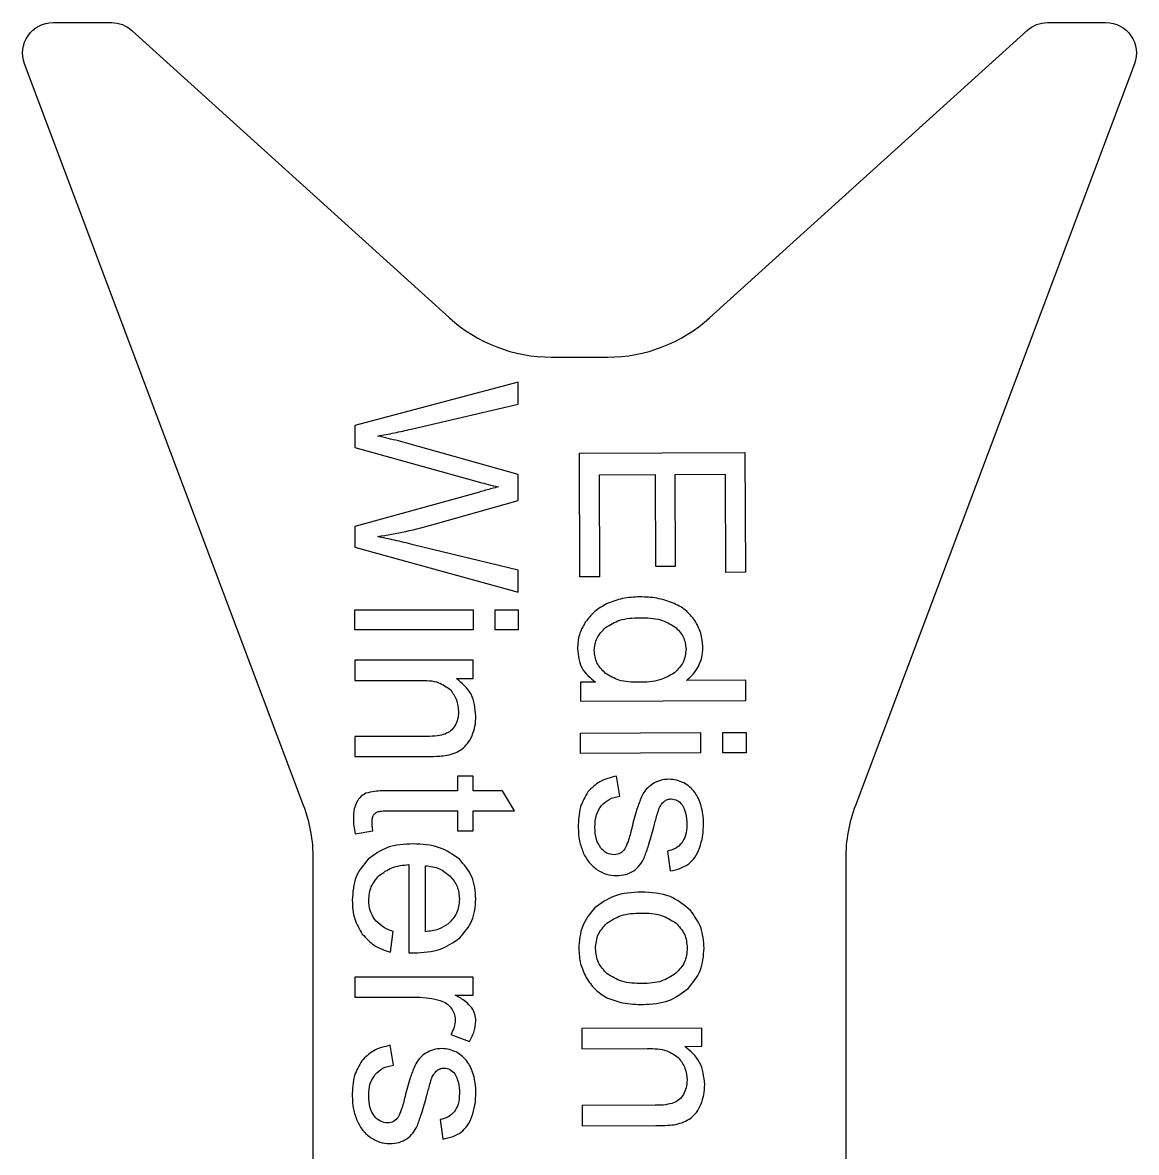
# Model space of a CAD drawing. Header units: millimetres. Extents: x -757 to -684, y -153 to -3.
# Drawn here: x -757.1 to -683.9, y -77 to -2.7 of the extents above; entities that cross this region are included whole.
import ezdxf

# ---------------------------------------------------------------- set-up
doc = ezdxf.new("R2010")
doc.units = ezdxf.units.MM
doc.layers.get('0').update_dxf_attribs({"linetype": 'CONTINUOUS'})

msp = doc.modelspace()

# ---------------------------------------------------------------- linework, layer by layer
for p, q in [((-724.502, -26.3), (-735.239, -29.149)), ((-724.502, -27.758), (-724.502, -26.3)), ((-731.54, -29.391), (-724.502, -27.758)), ((-735.239, -29.149), (-735.239, -30.599)), ((-724.502, -32.372), (-731.752, -30.328)), ((-735.239, -30.599), (-727.058, -32.877)), ((-724.502, -34.086), (-724.502, -32.372)), ((-727.058, -33.529), (-735.239, -35.792)), ((-729.936, -35.624), (-724.502, -34.086)), ((-735.239, -35.792), (-735.239, -37.162)), ((-724.502, -38.678), (-731.401, -36.993)), ((-735.239, -37.162), (-724.502, -40.106)), ((-724.502, -40.106), (-724.502, -38.678)), ((-727.46, -44.596), (-735.239, -44.596)), ((-735.239, -44.596), (-735.239, -45.914)), ((-727.46, -45.782), (-727.46, -44.596)), ((-735.239, -45.914), (-730.991, -45.914)), ((-728.566, -45.782), (-727.46, -45.782)), ((-719.423, -46.033), (-720.418, -46.037)), ((-720.418, -46.037), (-720.412, -47.277)), ((-709.536, -45.902), (-713.44, -45.919)), ((-709.53, -47.231), (-709.536, -45.902)), ((-720.412, -47.277), (-709.53, -47.231)), ((-730.507, -49.598), (-735.239, -49.598)), ((-735.239, -49.598), (-735.239, -50.917)), ((-735.239, -50.917), (-730.456, -50.917)), ((-727.46, -52.213), (-728.486, -52.213)), ((-728.486, -52.213), (-728.486, -53.18)), ((-727.46, -53.18), (-727.46, -52.213)), ((-717.825, -53.531), (-718.038, -52.211)), ((-728.486, -53.18), (-732.961, -53.18)), ((-725.534, -53.18), (-727.46, -53.18)), ((-724.743, -54.491), (-725.534, -53.18)), ((-733.034, -54.491), (-728.486, -54.491)), ((-728.486, -54.491), (-728.486, -55.817)), ((-727.46, -55.817), (-727.46, -54.491)), ((-727.46, -54.491), (-724.743, -54.491)), ((-735.224, -56.007), (-734.06, -55.817)), ((-728.486, -55.817), (-727.46, -55.817)), ((-714.699, -57.141), (-714.516, -58.446)), ((-731.687, -58.029), (-731.687, -63.829)), ((-730.603, -62.445), (-730.603, -58.102)), ((-732.902, -63.793), (-732.734, -62.43)), ((-727.46, -65.433), (-735.239, -65.433)), ((-735.239, -65.433), (-735.239, -66.752)), ((-727.46, -66.62), (-727.46, -65.433)), ((-735.239, -66.752), (-731.167, -66.752)), ((-728.64, -66.62), (-727.46, -66.62)), ((-712.438, -68.778), (-720.321, -68.812)), ((-720.321, -68.812), (-720.316, -70.148)), ((-712.433, -69.981), (-712.438, -68.778)), ((-728.933, -69.205), (-727.71, -69.659)), ((-732.712, -71.219), (-732.917, -69.916)), ((-720.316, -70.148), (-716.01, -70.13)), ((-713.554, -69.986), (-712.433, -69.981)), ((-715.504, -73.861), (-720.3, -73.882)), ((-720.3, -73.882), (-720.294, -75.218)), ((-729.643, -74.794), (-729.467, -76.083)), ((-720.294, -75.218), (-715.447, -75.197))]:
    msp.add_line(p, q)
msp.add_lwpolyline([(-749.903, -3.175), (-729.029, -22.072, 0.186034), (-722.317, -24.659), (-718.629, -24.659, 0.186034), (-711.918, -22.072), (-691.045, -3.176, -0.186034), (-689.703, -2.659), (-685.862, -2.659, -0.523953), (-683.99, -5.363), (-702.333, -54.139, 0.09017), (-702.973, -57.659), (-702.973, -109.829, -0.09017), (-703.613, -113.349), (-717.665, -150.715, -0.692308), (-723.281, -150.715), (-737.333, -113.349, -0.09017), (-737.973, -109.829), (-737.973, -57.659, 0.09017), (-738.613, -54.139), (-756.957, -5.362, -0.523906), (-755.085, -2.658), (-751.246, -2.658, -0.186072)], format="xyb", close=True)
for points in [[(-719.163, -39.098), (-720.447, -39.104), (-720.481, -30.983), (-709.599, -30.937), (-709.566, -38.805), (-710.85, -38.811), (-710.877, -32.382), (-714.21, -32.396), (-714.185, -38.417), (-715.461, -38.422), (-715.487, -32.402), (-719.191, -32.418)], [(-727.46, -42.589), (-735.239, -42.589), (-735.239, -41.271), (-727.46, -41.271)], [(-724.502, -42.589), (-726.018, -42.589), (-726.018, -41.271), (-724.502, -41.271)], [(-712.514, -50.688), (-720.398, -50.721), (-720.403, -49.385), (-712.52, -49.352)], [(-709.515, -50.675), (-711.052, -50.682), (-711.058, -49.346), (-709.521, -49.339)]]:
    msp.add_lwpolyline(points, close=True)
for points, knots in [([(-733.737, -29.845), (-733.372, -29.778), (-732.636, -29.644), (-731.907, -29.475), (-731.54, -29.391)], [-0.2243962, -0.2243962, -0.2243962, -0.2243962, -0.1129272, 0, 0, 0, 0]), ([(-731.752, -30.328), (-731.962, -30.276), (-732.622, -30.109), (-733.285, -29.952), (-733.737, -29.845)], [-0.2042901, -0.2042901, -0.2042901, -0.2042901, -0.1395409, 0, 0, 0, 0]), ([(-727.058, -32.877), (-726.866, -32.929), (-726.448, -33.042), (-726.027, -33.139), (-725.798, -33.192)], [-0.1298636, -0.1298636, -0.1298636, -0.1298636, -0.0703938, 0, 0, 0, 0]), ([(-725.798, -33.192), (-725.942, -33.228), (-726.364, -33.334), (-726.782, -33.452), (-727.058, -33.529)], [-0.1304092, -0.1304092, -0.1304092, -0.1304092, -0.0858216, 0, 0, 0, 0]), ([(-733.737, -36.459), (-733.122, -36.356), (-731.84, -36.143), (-730.587, -35.801), (-729.936, -35.624)], [-0.3894113, -0.3894113, -0.3894113, -0.3894113, -0.2023315, 0, 0, 0, 0]), ([(-731.401, -36.993), (-731.815, -36.891), (-732.591, -36.7), (-733.373, -36.536), (-733.737, -36.459)], [-0.2396977, -0.2396977, -0.2396977, -0.2396977, -0.1118368, 0, 0, 0, 0]), ([(-716.507, -40.423), (-716.892, -40.44), (-717.629, -40.471), (-718.317, -40.739), (-718.647, -40.867)], [-0.2198423, -0.2198423, -0.2198423, -0.2198423, -0.1052862, 0, 0, 0, 0]), ([(-714.364, -40.808), (-714.7, -40.694), (-715.395, -40.46), (-716.128, -40.436), (-716.507, -40.423)], [-0.2187892, -0.2187892, -0.2187892, -0.2187892, -0.1129848, 0, 0, 0, 0]), ([(-712.885, -41.982), (-713.08, -41.735), (-713.48, -41.228), (-714.064, -40.95), (-714.364, -40.808)], [-0.1910722, -0.1910722, -0.1910722, -0.1910722, -0.0981188, 0, 0, 0, 0]), ([(-718.647, -40.867), (-718.938, -41.025), (-719.506, -41.333), (-719.9, -41.847), (-720.093, -42.098)], [-0.1918019, -0.1918019, -0.1918019, -0.1918019, -0.0937963, 0, 0, 0, 0]), ([(-720.093, -42.098), (-720.243, -42.368), (-720.544, -42.908), (-720.585, -43.525), (-720.605, -43.833)], [-0.1829694, -0.1829694, -0.1829694, -0.1829694, -0.0913994, 0, 0, 0, 0]), ([(-718.763, -42.445), (-718.458, -42.258), (-717.768, -41.835), (-716.955, -41.81), (-716.501, -41.797)], [-0.2388519, -0.2388519, -0.2388519, -0.2388519, -0.1332795, 0, 0, 0, 0]), ([(-716.501, -41.797), (-716.037, -41.803), (-715.22, -41.814), (-714.511, -42.212), (-714.205, -42.385)], [-0.2403654, -0.2403654, -0.2403654, -0.2403654, -0.1038844, 0, 0, 0, 0]), ([(-712.366, -43.739), (-712.387, -43.424), (-712.431, -42.8), (-712.735, -42.253), (-712.885, -41.982)], [-0.1852424, -0.1852424, -0.1852424, -0.1852424, -0.0917556, 0, 0, 0, 0]), ([(-719.506, -43.955), (-719.472, -43.671), (-719.4, -43.083), (-718.98, -42.662), (-718.763, -42.445)], [-0.1727094, -0.1727094, -0.1727094, -0.1727094, -0.0894719, 0, 0, 0, 0]), ([(-714.205, -42.385), (-713.992, -42.593), (-713.572, -43.002), (-713.505, -43.584), (-713.471, -43.87)], [-0.1702219, -0.1702219, -0.1702219, -0.1702219, -0.0837478, 0, 0, 0, 0]), ([(-720.605, -43.833), (-720.557, -44.287), (-720.462, -45.182), (-719.766, -45.752), (-719.423, -46.033)], [-0.2589112, -0.2589112, -0.2589112, -0.2589112, -0.1277257, 0, 0, 0, 0]), ([(-712.661, -45.01), (-712.574, -44.814), (-712.395, -44.409), (-712.376, -43.967), (-712.366, -43.739)], [-0.1314811, -0.1314811, -0.1314811, -0.1314811, -0.0677846, 0, 0, 0, 0]), ([(-718.783, -45.44), (-718.993, -45.229), (-719.404, -44.816), (-719.472, -44.238), (-719.506, -43.955)], [-0.169493, -0.169493, -0.169493, -0.169493, -0.0829627, 0, 0, 0, 0]), ([(-713.471, -43.87), (-713.504, -44.164), (-713.571, -44.766), (-714.002, -45.192), (-714.222, -45.41)], [-0.1759967, -0.1759967, -0.1759967, -0.1759967, -0.089823, 0, 0, 0, 0]), ([(-713.44, -45.919), (-713.287, -45.792), (-712.975, -45.533), (-712.767, -45.186), (-712.661, -45.01)], [-0.1205088, -0.1205088, -0.1205088, -0.1205088, -0.0612046, 0, 0, 0, 0]), ([(-730.991, -45.914), (-730.556, -45.917), (-729.813, -45.923), (-729.212, -46.349), (-728.962, -46.526)], [-0.2163719, -0.2163719, -0.2163719, -0.2163719, -0.0900163, 0, 0, 0, 0]), ([(-727.285, -48.258), (-727.335, -47.752), (-727.434, -46.756), (-728.193, -46.104), (-728.566, -45.782)], [-0.2885373, -0.2885373, -0.2885373, -0.2885373, -0.1421645, 0, 0, 0, 0]), ([(-716.595, -46.043), (-717.034, -46.034), (-717.819, -46.018), (-718.489, -45.617), (-718.783, -45.44)], [-0.2305196, -0.2305196, -0.2305196, -0.2305196, -0.1014634, 0, 0, 0, 0]), ([(-714.222, -45.41), (-714.538, -45.592), (-715.268, -46.013), (-716.115, -46.032), (-716.595, -46.043)], [-0.2490702, -0.2490702, -0.2490702, -0.2490702, -0.1411639, 0, 0, 0, 0]), ([(-728.962, -46.526), (-728.806, -46.741), (-728.491, -47.175), (-728.449, -47.71), (-728.427, -47.98)], [-0.1576102, -0.1576102, -0.1576102, -0.1576102, -0.0795911, 0, 0, 0, 0]), ([(-728.427, -47.98), (-728.436, -48.147), (-728.452, -48.47), (-728.596, -48.76), (-728.665, -48.899)], [-0.09586828, -0.09586828, -0.09586828, -0.09586828, -0.04616383, 0, 0, 0, 0]), ([(-727.537, -49.551), (-727.464, -49.347), (-727.313, -48.929), (-727.294, -48.485), (-727.285, -48.258)], [-0.1324081, -0.1324081, -0.1324081, -0.1324081, -0.0677694, 0, 0, 0, 0]), ([(-728.665, -48.899), (-728.75, -49.019), (-728.916, -49.255), (-729.175, -49.382), (-729.303, -49.445)], [-0.08509831, -0.08509831, -0.08509831, -0.08509831, -0.04174975, 0, 0, 0, 0]), ([(-729.303, -49.445), (-729.469, -49.489), (-729.862, -49.595), (-730.271, -49.597), (-730.507, -49.598)], [-0.1218998, -0.1218998, -0.1218998, -0.1218998, -0.070509, 0, 0, 0, 0]), ([(-728.2, -50.433), (-728.068, -50.318), (-727.785, -50.071), (-727.623, -49.731), (-727.537, -49.551)], [-0.1114223, -0.1114223, -0.1114223, -0.1114223, -0.0592432, 0, 0, 0, 0]), ([(-729.174, -50.843), (-728.995, -50.799), (-728.649, -50.713), (-728.346, -50.524), (-728.2, -50.433)], [-0.1062752, -0.1062752, -0.1062752, -0.1062752, -0.0513091, 0, 0, 0, 0]), ([(-730.456, -50.917), (-730.196, -50.917), (-729.767, -50.918), (-729.342, -50.865), (-729.174, -50.843)], [-0.1284941, -0.1284941, -0.1284941, -0.1284941, -0.0506527, 0, 0, 0, 0]), ([(-718.038, -52.211), (-718.423, -52.302), (-719.15, -52.475), (-719.678, -53), (-719.927, -53.247)], [-0.2191651, -0.2191651, -0.2191651, -0.2191651, -0.1031127, 0, 0, 0, 0]), ([(-715.657, -52.717), (-715.809, -52.829), (-716.122, -53.061), (-716.307, -53.404), (-716.403, -53.581)], [-0.1154153, -0.1154153, -0.1154153, -0.1154153, -0.0594551, 0, 0, 0, 0]), ([(-714.6, -52.419), (-714.789, -52.432), (-715.162, -52.457), (-715.493, -52.63), (-715.657, -52.717)], [-0.1108552, -0.1108552, -0.1108552, -0.1108552, -0.0549759, 0, 0, 0, 0]), ([(-713.623, -52.656), (-713.777, -52.586), (-714.088, -52.446), (-714.429, -52.428), (-714.6, -52.419)], [-0.1013457, -0.1013457, -0.1013457, -0.1013457, -0.051114, 0, 0, 0, 0]), ([(-712.874, -53.31), (-712.98, -53.179), (-713.192, -52.917), (-713.479, -52.743), (-713.623, -52.656)], [-0.1000788, -0.1000788, -0.1000788, -0.1000788, -0.0500124, 0, 0, 0, 0]), ([(-734.517, -53.341), (-734.636, -53.407), (-734.881, -53.542), (-735.035, -53.777), (-735.114, -53.898)], [-0.08271956, -0.08271956, -0.08271956, -0.08271956, -0.0427261, 0, 0, 0, 0]), ([(-732.961, -53.18), (-733.291, -53.176), (-733.817, -53.171), (-734.327, -53.295), (-734.517, -53.341)], [-0.1569805, -0.1569805, -0.1569805, -0.1569805, -0.0586619, 0, 0, 0, 0]), ([(-719.927, -53.247), (-720.111, -53.569), (-720.524, -54.293), (-720.544, -55.129), (-720.555, -55.592)], [-0.2461313, -0.2461313, -0.2461313, -0.2461313, -0.1363202, 0, 0, 0, 0]), ([(-712.481, -54.158), (-712.534, -53.994), (-712.63, -53.695), (-712.798, -53.43), (-712.874, -53.31)], [-0.09384363, -0.09384363, -0.09384363, -0.09384363, -0.04252731, 0, 0, 0, 0]), ([(-735.114, -53.898), (-735.18, -54.054), (-735.33, -54.409), (-735.337, -54.795), (-735.341, -55.011)], [-0.1145343, -0.1145343, -0.1145343, -0.1145343, -0.063973, 0, 0, 0, 0]), ([(-719.457, -55.58), (-719.447, -55.301), (-719.43, -54.789), (-719.162, -54.354), (-719.04, -54.156)], [-0.1506077, -0.1506077, -0.1506077, -0.1506077, -0.0687291, 0, 0, 0, 0]), ([(-719.04, -54.156), (-718.877, -54.002), (-718.535, -53.676), (-718.07, -53.581), (-717.825, -53.531)], [-0.1390946, -0.1390946, -0.1390946, -0.1390946, -0.0732443, 0, 0, 0, 0]), ([(-716.403, -53.581), (-716.505, -53.844), (-716.763, -54.509), (-716.934, -55.203), (-717.037, -55.621)], [-0.2138359, -0.2138359, -0.2138359, -0.2138359, -0.1291572, 0, 0, 0, 0]), ([(-715.26, -54.389), (-715.214, -54.283), (-715.129, -54.088), (-714.976, -53.942), (-714.906, -53.875)], [-0.06295535, -0.06295535, -0.06295535, -0.06295535, -0.02875335, 0, 0, 0, 0]), ([(-714.906, -53.875), (-714.835, -53.827), (-714.694, -53.732), (-714.524, -53.717), (-714.439, -53.71)], [-0.0502715, -0.0502715, -0.0502715, -0.0502715, -0.02501794, 0, 0, 0, 0]), ([(-714.439, -53.71), (-714.305, -53.729), (-714.019, -53.77), (-713.827, -53.986), (-713.725, -54.1)], [-0.08376871, -0.08376871, -0.08376871, -0.08376871, -0.04429361, 0, 0, 0, 0]), ([(-713.725, -54.1), (-713.636, -54.272), (-713.424, -54.681), (-713.418, -55.144), (-713.415, -55.413)], [-0.1365048, -0.1365048, -0.1365048, -0.1365048, -0.0792388, 0, 0, 0, 0]), ([(-712.317, -55.312), (-712.323, -55.112), (-712.337, -54.721), (-712.434, -54.343), (-712.481, -54.158)], [-0.1168359, -0.1168359, -0.1168359, -0.1168359, -0.0570379, 0, 0, 0, 0]), ([(-734.111, -55.238), (-734.109, -55.15), (-734.106, -54.994), (-734.043, -54.85), (-734.016, -54.788)], [-0.04644219, -0.04644219, -0.04644219, -0.04644219, -0.02042365, 0, 0, 0, 0]), ([(-734.016, -54.788), (-733.982, -54.739), (-733.914, -54.643), (-733.81, -54.588), (-733.759, -54.561)], [-0.03467913, -0.03467913, -0.03467913, -0.03467913, -0.01711914, 0, 0, 0, 0]), ([(-733.759, -54.561), (-733.672, -54.541), (-733.434, -54.486), (-733.19, -54.489), (-733.034, -54.491)], [-0.07305737, -0.07305737, -0.07305737, -0.07305737, -0.04635833, 0, 0, 0, 0]), ([(-715.597, -55.571), (-715.527, -55.308), (-715.423, -54.912), (-715.301, -54.521), (-715.26, -54.389)], [-0.1228822, -0.1228822, -0.1228822, -0.1228822, -0.0413832, 0, 0, 0, 0]), ([(-735.341, -55.011), (-735.335, -55.168), (-735.322, -55.503), (-735.258, -55.832), (-735.224, -56.007)], [-0.1004282, -0.1004282, -0.1004282, -0.1004282, -0.0534618, 0, 0, 0, 0]), ([(-734.06, -55.817), (-734.074, -55.709), (-734.101, -55.517), (-734.108, -55.323), (-734.111, -55.238)], [-0.05812089, -0.05812089, -0.05812089, -0.05812089, -0.02548391, 0, 0, 0, 0]), ([(-720.555, -55.592), (-720.543, -55.888), (-720.519, -56.459), (-720.321, -56.995), (-720.225, -57.253)], [-0.1703108, -0.1703108, -0.1703108, -0.1703108, -0.0819752, 0, 0, 0, 0]), ([(-719.076, -56.944), (-719.186, -56.761), (-719.436, -56.343), (-719.449, -55.854), (-719.457, -55.58)], [-0.1437524, -0.1437524, -0.1437524, -0.1437524, -0.0807175, 0, 0, 0, 0]), ([(-717.037, -55.621), (-717.107, -55.921), (-717.218, -56.391), (-717.413, -56.83), (-717.484, -56.989)], [-0.1441566, -0.1441566, -0.1441566, -0.1441566, -0.0519781, 0, 0, 0, 0]), ([(-716.208, -57.552), (-716.114, -57.294), (-715.877, -56.644), (-715.702, -55.975), (-715.597, -55.571)], [-0.2074131, -0.2074131, -0.2074131, -0.2074131, -0.125177, 0, 0, 0, 0]), ([(-713.415, -55.413), (-713.422, -55.65), (-713.434, -56.082), (-713.653, -56.453), (-713.751, -56.621)], [-0.1271705, -0.1271705, -0.1271705, -0.1271705, -0.0575159, 0, 0, 0, 0]), ([(-712.577, -56.942), (-712.5, -56.691), (-712.338, -56.16), (-712.324, -55.605), (-712.317, -55.312)], [-0.165802, -0.165802, -0.165802, -0.165802, -0.0873868, 0, 0, 0, 0]), ([(-731.416, -56.666), (-731.997, -56.694), (-733.08, -56.746), (-733.957, -57.375), (-734.364, -57.666)], [-0.3172304, -0.3172304, -0.3172304, -0.3172304, -0.1468388, 0, 0, 0, 0]), ([(-728.369, -57.677), (-728.789, -57.383), (-729.699, -56.745), (-730.815, -56.694), (-731.416, -56.666)], [-0.3269465, -0.3269465, -0.3269465, -0.3269465, -0.1761383, 0, 0, 0, 0]), ([(-718.195, -57.386), (-718.36, -57.365), (-718.705, -57.322), (-718.949, -57.073), (-719.076, -56.944)], [-0.1012064, -0.1012064, -0.1012064, -0.1012064, -0.0526807, 0, 0, 0, 0]), ([(-717.484, -56.989), (-717.577, -57.104), (-717.761, -57.332), (-718.051, -57.368), (-718.195, -57.386)], [-0.08429405, -0.08429405, -0.08429405, -0.08429405, -0.04163551, 0, 0, 0, 0]), ([(-713.751, -56.621), (-713.879, -56.75), (-714.143, -57.017), (-714.51, -57.099), (-714.699, -57.141)], [-0.1101857, -0.1101857, -0.1101857, -0.1101857, -0.0569004, 0, 0, 0, 0]), ([(-713.296, -57.981), (-713.15, -57.846), (-712.833, -57.554), (-712.667, -57.156), (-712.577, -56.942)], [-0.1276649, -0.1276649, -0.1276649, -0.1276649, -0.0686012, 0, 0, 0, 0]), ([(-734.364, -57.666), (-734.67, -58.041), (-735.312, -58.826), (-735.379, -59.841), (-735.415, -60.372)], [-0.2968371, -0.2968371, -0.2968371, -0.2968371, -0.1552247, 0, 0, 0, 0]), ([(-727.285, -60.299), (-727.325, -59.791), (-727.405, -58.799), (-728.053, -58.045), (-728.369, -57.677)], [-0.2903354, -0.2903354, -0.2903354, -0.2903354, -0.1417255, 0, 0, 0, 0]), ([(-720.225, -57.253), (-720.109, -57.481), (-719.884, -57.921), (-719.495, -58.226), (-719.308, -58.374)], [-0.146414, -0.146414, -0.146414, -0.146414, -0.0707448, 0, 0, 0, 0]), ([(-716.906, -58.434), (-716.761, -58.315), (-716.465, -58.071), (-716.295, -57.727), (-716.208, -57.552)], [-0.1136568, -0.1136568, -0.1136568, -0.1136568, -0.0581176, 0, 0, 0, 0]), ([(-733.649, -58.754), (-733.382, -58.56), (-732.798, -58.137), (-732.077, -58.067), (-731.687, -58.029)], [-0.2126192, -0.2126192, -0.2126192, -0.2126192, -0.1152379, 0, 0, 0, 0]), ([(-730.603, -58.102), (-730.285, -58.142), (-729.678, -58.219), (-729.203, -58.603), (-728.977, -58.787)], [-0.1795782, -0.1795782, -0.1795782, -0.1795782, -0.0857767, 0, 0, 0, 0]), ([(-719.308, -58.374), (-719.109, -58.487), (-718.717, -58.709), (-718.269, -58.742), (-718.048, -58.758)], [-0.1331976, -0.1331976, -0.1331976, -0.1331976, -0.0655889, 0, 0, 0, 0]), ([(-718.048, -58.758), (-717.834, -58.747), (-717.428, -58.726), (-717.074, -58.528), (-716.906, -58.434)], [-0.1201085, -0.1201085, -0.1201085, -0.1201085, -0.0568759, 0, 0, 0, 0]), ([(-714.516, -58.446), (-714.281, -58.4), (-713.848, -58.314), (-713.47, -58.086), (-713.296, -57.981)], [-0.131382, -0.131382, -0.131382, -0.131382, -0.060353, 0, 0, 0, 0]), ([(-734.331, -60.38), (-734.303, -60.069), (-734.249, -59.455), (-733.848, -58.986), (-733.649, -58.754)], [-0.1802622, -0.1802622, -0.1802622, -0.1802622, -0.0892986, 0, 0, 0, 0]), ([(-728.977, -58.787), (-728.799, -59.007), (-728.44, -59.453), (-728.393, -60.024), (-728.369, -60.314)], [-0.1677629, -0.1677629, -0.1677629, -0.1677629, -0.084958, 0, 0, 0, 0]), ([(-716.417, -59.843), (-717.026, -59.871), (-718.148, -59.925), (-719.056, -60.577), (-719.471, -60.876)], [-0.3286069, -0.3286069, -0.3286069, -0.3286069, -0.1504663, 0, 0, 0, 0]), ([(-713.168, -61.046), (-713.596, -60.694), (-714.533, -59.921), (-715.754, -59.87), (-716.417, -59.843)], [-0.3549981, -0.3549981, -0.3549981, -0.3549981, -0.1930082, 0, 0, 0, 0]), ([(-735.415, -60.372), (-735.394, -60.794), (-735.355, -61.592), (-734.947, -62.276), (-734.755, -62.599)], [-0.235384, -0.235384, -0.235384, -0.235384, -0.1108755, 0, 0, 0, 0]), ([(-733.95, -61.617), (-734.061, -61.434), (-734.291, -61.054), (-734.317, -60.609), (-734.331, -60.38)], [-0.1312521, -0.1312521, -0.1312521, -0.1312521, -0.0678709, 0, 0, 0, 0]), ([(-728.369, -60.314), (-728.4, -60.632), (-728.462, -61.266), (-728.908, -61.721), (-729.13, -61.947)], [-0.185142, -0.185142, -0.185142, -0.185142, -0.0921676, 0, 0, 0, 0]), ([(-728.347, -62.848), (-728.037, -62.489), (-727.405, -61.757), (-727.325, -60.792), (-727.285, -60.299)], [-0.28257, -0.28257, -0.28257, -0.28257, -0.1441891, 0, 0, 0, 0]), ([(-719.471, -60.876), (-719.779, -61.253), (-720.416, -62.032), (-720.486, -63.037), (-720.522, -63.557)], [-0.2943018, -0.2943018, -0.2943018, -0.2943018, -0.1520071, 0, 0, 0, 0]), ([(-732.734, -62.43), (-732.986, -62.33), (-733.451, -62.146), (-733.793, -61.783), (-733.95, -61.617)], [-0.1478354, -0.1478354, -0.1478354, -0.1478354, -0.0675014, 0, 0, 0, 0]), ([(-718.677, -61.886), (-718.371, -61.693), (-717.684, -61.257), (-716.866, -61.231), (-716.412, -61.216)], [-0.240026, -0.240026, -0.240026, -0.240026, -0.1334393, 0, 0, 0, 0]), ([(-716.412, -61.216), (-715.957, -61.227), (-715.14, -61.246), (-714.451, -61.676), (-714.145, -61.867)], [-0.2396876, -0.2396876, -0.2396876, -0.2396876, -0.1063403, 0, 0, 0, 0]), ([(-712.282, -63.522), (-712.317, -63.057), (-712.385, -62.15), (-712.911, -61.408), (-713.168, -61.046)], [-0.2674338, -0.2674338, -0.2674338, -0.2674338, -0.1305663, 0, 0, 0, 0]), ([(-729.13, -61.947), (-729.33, -62.071), (-729.779, -62.352), (-730.308, -62.412), (-730.603, -62.445)], [-0.1571474, -0.1571474, -0.1571474, -0.1571474, -0.0875131, 0, 0, 0, 0]), ([(-719.423, -63.552), (-719.393, -63.232), (-719.333, -62.592), (-718.895, -62.122), (-718.677, -61.886)], [-0.1871833, -0.1871833, -0.1871833, -0.1871833, -0.0935905, 0, 0, 0, 0]), ([(-714.145, -61.867), (-713.925, -62.101), (-713.485, -62.568), (-713.42, -63.207), (-713.388, -63.527)], [-0.1869968, -0.1869968, -0.1869968, -0.1869968, -0.0935742, 0, 0, 0, 0]), ([(-734.755, -62.599), (-734.507, -62.868), (-733.993, -63.425), (-733.274, -63.668), (-732.902, -63.793)], [-0.223613, -0.223613, -0.223613, -0.223613, -0.1155513, 0, 0, 0, 0]), ([(-731.335, -63.837), (-730.746, -63.81), (-729.652, -63.76), (-728.759, -63.136), (-728.347, -62.848)], [-0.3205616, -0.3205616, -0.3205616, -0.3205616, -0.1477638, 0, 0, 0, 0]), ([(-731.687, -63.829), (-731.618, -63.831), (-731.501, -63.835), (-731.384, -63.836), (-731.335, -63.837)], [-0.03516475, -0.03516475, -0.03516475, -0.03516475, -0.01464958, 0, 0, 0, 0]), ([(-720.522, -63.557), (-720.501, -63.893), (-720.46, -64.558), (-720.173, -65.16), (-720.031, -65.459)], [-0.1980551, -0.1980551, -0.1980551, -0.1980551, -0.0981306, 0, 0, 0, 0]), ([(-718.659, -65.204), (-718.881, -64.972), (-719.323, -64.508), (-719.39, -63.87), (-719.423, -63.552)], [-0.1866776, -0.1866776, -0.1866776, -0.1866776, -0.0930666, 0, 0, 0, 0]), ([(-713.388, -63.527), (-713.419, -63.843), (-713.48, -64.479), (-713.916, -64.946), (-714.134, -65.181)], [-0.1861098, -0.1861098, -0.1861098, -0.1861098, -0.0935164, 0, 0, 0, 0]), ([(-713.336, -66.184), (-713.027, -65.807), (-712.392, -65.034), (-712.319, -64.035), (-712.282, -63.522)], [-0.2926329, -0.2926329, -0.2926329, -0.2926329, -0.1501052, 0, 0, 0, 0]), ([(-716.347, -65.855), (-716.812, -65.845), (-717.643, -65.827), (-718.348, -65.395), (-718.659, -65.204)], [-0.2439506, -0.2439506, -0.2439506, -0.2439506, -0.1076563, 0, 0, 0, 0]), ([(-714.134, -65.181), (-714.435, -65.376), (-715.105, -65.809), (-715.906, -65.839), (-716.347, -65.855)], [-0.2351543, -0.2351543, -0.2351543, -0.2351543, -0.1295848, 0, 0, 0, 0]), ([(-720.031, -65.459), (-719.853, -65.731), (-719.499, -66.274), (-718.946, -66.613), (-718.671, -66.782)], [-0.1918888, -0.1918888, -0.1918888, -0.1918888, -0.0956265, 0, 0, 0, 0]), ([(-731.167, -66.752), (-730.898, -66.76), (-730.377, -66.775), (-729.872, -66.907), (-729.628, -66.971)], [-0.1558187, -0.1558187, -0.1558187, -0.1558187, -0.0754306, 0, 0, 0, 0]), ([(-727.548, -67.458), (-727.678, -67.318), (-727.993, -66.977), (-728.4, -66.752), (-728.64, -66.62)], [-0.1384095, -0.1384095, -0.1384095, -0.1384095, -0.0813753, 0, 0, 0, 0]), ([(-718.671, -66.782), (-718.329, -66.913), (-717.56, -67.209), (-716.734, -67.221), (-716.275, -67.228)], [-0.2453984, -0.2453984, -0.2453984, -0.2453984, -0.1364175, 0, 0, 0, 0]), ([(-716.275, -67.228), (-715.696, -67.195), (-714.611, -67.133), (-713.742, -66.486), (-713.336, -66.184)], [-0.3180524, -0.3180524, -0.3180524, -0.3180524, -0.1485892, 0, 0, 0, 0]), ([(-729.628, -66.971), (-729.484, -67.027), (-729.205, -67.134), (-729.004, -67.355), (-728.907, -67.462)], [-0.08834311, -0.08834311, -0.08834311, -0.08834311, -0.04280568, 0, 0, 0, 0]), ([(-728.907, -67.462), (-728.831, -67.581), (-728.679, -67.818), (-728.658, -68.098), (-728.647, -68.239)], [-0.08301707, -0.08301707, -0.08301707, -0.08301707, -0.04152752, 0, 0, 0, 0]), ([(-727.285, -68.304), (-727.296, -68.154), (-727.318, -67.851), (-727.471, -67.59), (-727.548, -67.458)], [-0.0896662, -0.0896662, -0.0896662, -0.0896662, -0.04495761, 0, 0, 0, 0]), ([(-728.647, -68.239), (-728.661, -68.403), (-728.689, -68.744), (-728.849, -69.048), (-728.933, -69.205)], [-0.1017388, -0.1017388, -0.1017388, -0.1017388, -0.0528744, 0, 0, 0, 0]), ([(-727.71, -69.659), (-727.586, -69.437), (-727.35, -69.014), (-727.306, -68.533), (-727.285, -68.304)], [-0.1433978, -0.1433978, -0.1433978, -0.1433978, -0.0680337, 0, 0, 0, 0]), ([(-732.917, -69.916), (-733.297, -70.004), (-734.015, -70.172), (-734.538, -70.687), (-734.785, -70.93)], [-0.2162397, -0.2162397, -0.2162397, -0.2162397, -0.1017363, 0, 0, 0, 0]), ([(-730.57, -70.425), (-730.72, -70.535), (-731.03, -70.763), (-731.214, -71.1), (-731.309, -71.274)], [-0.1138747, -0.1138747, -0.1138747, -0.1138747, -0.0586615, 0, 0, 0, 0]), ([(-729.526, -70.135), (-729.712, -70.147), (-730.08, -70.17), (-730.407, -70.34), (-730.57, -70.425)], [-0.1093755, -0.1093755, -0.1093755, -0.1093755, -0.054242, 0, 0, 0, 0]), ([(-728.563, -70.374), (-728.714, -70.304), (-729.02, -70.164), (-729.356, -70.145), (-729.526, -70.135)], [-0.09999292, -0.09999292, -0.09999292, -0.09999292, -0.05043168, 0, 0, 0, 0]), ([(-727.827, -71.022), (-727.931, -70.892), (-728.138, -70.633), (-728.421, -70.46), (-728.563, -70.374)], [-0.09874291, -0.09874291, -0.09874291, -0.09874291, -0.04934497, 0, 0, 0, 0]), ([(-716.01, -70.13), (-715.57, -70.131), (-714.816, -70.133), (-714.205, -70.562), (-713.951, -70.741)], [-0.2192994, -0.2192994, -0.2192994, -0.2192994, -0.0912342, 0, 0, 0, 0]), ([(-712.244, -72.489), (-712.297, -71.977), (-712.402, -70.967), (-713.173, -70.31), (-713.554, -69.986)], [-0.2924409, -0.2924409, -0.2924409, -0.2924409, -0.144088, 0, 0, 0, 0]), ([(-734.785, -70.93), (-734.968, -71.248), (-735.378, -71.959), (-735.402, -72.784), (-735.415, -73.241)], [-0.2428457, -0.2428457, -0.2428457, -0.2428457, -0.1345004, 0, 0, 0, 0]), ([(-733.913, -71.831), (-733.752, -71.679), (-733.413, -71.359), (-732.954, -71.268), (-732.712, -71.219)], [-0.137238, -0.137238, -0.137238, -0.137238, -0.0722667, 0, 0, 0, 0]), ([(-731.309, -71.274), (-731.411, -71.534), (-731.668, -72.189), (-731.84, -72.872), (-731.943, -73.285)], [-0.2109814, -0.2109814, -0.2109814, -0.2109814, -0.1274331, 0, 0, 0, 0]), ([(-727.442, -71.86), (-727.493, -71.699), (-727.587, -71.403), (-727.752, -71.141), (-727.827, -71.022)], [-0.09259112, -0.09259112, -0.09259112, -0.09259112, -0.04195973, 0, 0, 0, 0]), ([(-713.951, -70.741), (-713.792, -70.958), (-713.471, -71.396), (-713.426, -71.938), (-713.403, -72.212)], [-0.1597425, -0.1597425, -0.1597425, -0.1597425, -0.0806679, 0, 0, 0, 0]), ([(-734.331, -73.234), (-734.32, -72.959), (-734.301, -72.454), (-734.035, -72.026), (-733.913, -71.831)], [-0.1485973, -0.1485973, -0.1485973, -0.1485973, -0.0678117, 0, 0, 0, 0]), ([(-730.185, -72.076), (-730.139, -71.972), (-730.055, -71.78), (-729.903, -71.637), (-729.834, -71.571)], [-0.06211513, -0.06211513, -0.06211513, -0.06211513, -0.02836953, 0, 0, 0, 0]), ([(-729.834, -71.571), (-729.763, -71.524), (-729.623, -71.43), (-729.456, -71.417), (-729.372, -71.41)], [-0.04960042, -0.04960042, -0.04960042, -0.04960042, -0.02468395, 0, 0, 0, 0]), ([(-729.372, -71.41), (-729.24, -71.429), (-728.958, -71.471), (-728.769, -71.685), (-728.669, -71.798)], [-0.08265054, -0.08265054, -0.08265054, -0.08265054, -0.04370241, 0, 0, 0, 0]), ([(-728.669, -71.798), (-728.582, -71.968), (-728.375, -72.372), (-728.371, -72.829), (-728.369, -73.094)], [-0.1346827, -0.1346827, -0.1346827, -0.1346827, -0.0781811, 0, 0, 0, 0]), ([(-727.285, -72.999), (-727.291, -72.802), (-727.302, -72.417), (-727.396, -72.043), (-727.442, -71.86)], [-0.1152763, -0.1152763, -0.1152763, -0.1152763, -0.0562764, 0, 0, 0, 0]), ([(-730.522, -73.241), (-730.452, -72.982), (-730.347, -72.592), (-730.226, -72.206), (-730.185, -72.076)], [-0.1212417, -0.1212417, -0.1212417, -0.1212417, -0.0408309, 0, 0, 0, 0]), ([(-713.403, -72.212), (-713.411, -72.382), (-713.426, -72.709), (-713.571, -73.003), (-713.64, -73.145)], [-0.09716485, -0.09716485, -0.09716485, -0.09716485, -0.04678799, 0, 0, 0, 0]), ([(-712.494, -73.8), (-712.421, -73.593), (-712.269, -73.169), (-712.253, -72.72), (-712.244, -72.489)], [-0.1341996, -0.1341996, -0.1341996, -0.1341996, -0.0686861, 0, 0, 0, 0]), ([(-735.415, -73.241), (-735.403, -73.533), (-735.382, -74.097), (-735.189, -74.627), (-735.096, -74.882)], [-0.1680376, -0.1680376, -0.1680376, -0.1680376, -0.0808809, 0, 0, 0, 0]), ([(-733.961, -74.581), (-734.068, -74.4), (-734.313, -73.987), (-734.324, -73.505), (-734.331, -73.234)], [-0.1418336, -0.1418336, -0.1418336, -0.1418336, -0.0796402, 0, 0, 0, 0]), ([(-731.943, -73.285), (-732.014, -73.581), (-732.125, -74.043), (-732.32, -74.476), (-732.39, -74.633)], [-0.1422324, -0.1422324, -0.1422324, -0.1422324, -0.0512842, 0, 0, 0, 0]), ([(-731.134, -75.193), (-731.04, -74.939), (-730.803, -74.299), (-730.628, -73.639), (-730.522, -73.241)], [-0.2046447, -0.2046447, -0.2046447, -0.2046447, -0.1235063, 0, 0, 0, 0]), ([(-728.369, -73.094), (-728.377, -73.328), (-728.391, -73.754), (-728.608, -74.119), (-728.706, -74.285)], [-0.1254729, -0.1254729, -0.1254729, -0.1254729, -0.056748, 0, 0, 0, 0]), ([(-727.548, -74.607), (-727.472, -74.359), (-727.309, -73.836), (-727.293, -73.288), (-727.285, -72.999)], [-0.1635889, -0.1635889, -0.1635889, -0.1635889, -0.0862204, 0, 0, 0, 0]), ([(-713.64, -73.145), (-713.726, -73.267), (-713.894, -73.507), (-714.155, -73.637), (-714.284, -73.7)], [-0.08624981, -0.08624981, -0.08624981, -0.08624981, -0.04231477, 0, 0, 0, 0]), ([(-728.706, -74.285), (-728.832, -74.412), (-729.093, -74.674), (-729.456, -74.753), (-729.643, -74.794)], [-0.1087149, -0.1087149, -0.1087149, -0.1087149, -0.0561409, 0, 0, 0, 0]), ([(-714.284, -73.7), (-714.452, -73.746), (-714.851, -73.855), (-715.265, -73.859), (-715.504, -73.861)], [-0.1235489, -0.1235489, -0.1235489, -0.1235489, -0.0714629, 0, 0, 0, 0]), ([(-713.163, -74.698), (-713.029, -74.58), (-712.743, -74.329), (-712.581, -73.984), (-712.494, -73.8)], [-0.1129297, -0.1129297, -0.1129297, -0.1129297, -0.0600445, 0, 0, 0, 0]), ([(-735.096, -74.882), (-734.982, -75.107), (-734.762, -75.542), (-734.38, -75.845), (-734.195, -75.991)], [-0.1444595, -0.1444595, -0.1444595, -0.1444595, -0.0698005, 0, 0, 0, 0]), ([(-733.093, -75.021), (-733.256, -75), (-733.596, -74.955), (-733.836, -74.709), (-733.961, -74.581)], [-0.09985541, -0.09985541, -0.09985541, -0.09985541, -0.05197753, 0, 0, 0, 0]), ([(-732.39, -74.633), (-732.482, -74.746), (-732.665, -74.969), (-732.951, -75.004), (-733.093, -75.021)], [-0.08316892, -0.08316892, -0.08316892, -0.08316892, -0.04107974, 0, 0, 0, 0]), ([(-728.262, -75.629), (-728.117, -75.496), (-727.804, -75.21), (-727.638, -74.818), (-727.548, -74.607)], [-0.1259607, -0.1259607, -0.1259607, -0.1259607, -0.0676853, 0, 0, 0, 0]), ([(-714.148, -75.118), (-713.967, -75.072), (-713.616, -74.983), (-713.31, -74.791), (-713.163, -74.698)], [-0.107713, -0.107713, -0.107713, -0.107713, -0.0520031, 0, 0, 0, 0]), ([(-731.826, -76.061), (-731.683, -75.944), (-731.389, -75.705), (-731.22, -75.366), (-731.134, -75.193)], [-0.1121397, -0.1121397, -0.1121397, -0.1121397, -0.0573417, 0, 0, 0, 0]), ([(-729.467, -76.083), (-729.236, -76.038), (-728.808, -75.955), (-728.434, -75.731), (-728.262, -75.629)], [-0.1296283, -0.1296283, -0.1296283, -0.1296283, -0.0595474, 0, 0, 0, 0]), ([(-715.447, -75.197), (-715.183, -75.197), (-714.749, -75.196), (-714.318, -75.14), (-714.148, -75.118)], [-0.1302325, -0.1302325, -0.1302325, -0.1302325, -0.051338, 0, 0, 0, 0]), ([(-734.195, -75.991), (-734, -76.103), (-733.614, -76.324), (-733.172, -76.359), (-732.954, -76.376)], [-0.1314197, -0.1314197, -0.1314197, -0.1314197, -0.0647133, 0, 0, 0, 0]), ([(-732.954, -76.376), (-732.743, -76.366), (-732.342, -76.346), (-731.992, -76.153), (-731.826, -76.061)], [-0.1185051, -0.1185051, -0.1185051, -0.1185051, -0.0561167, 0, 0, 0, 0])]:
    msp.add_open_spline(points, degree=3, knots=knots)

doc.saveas('drawing.dxf')
